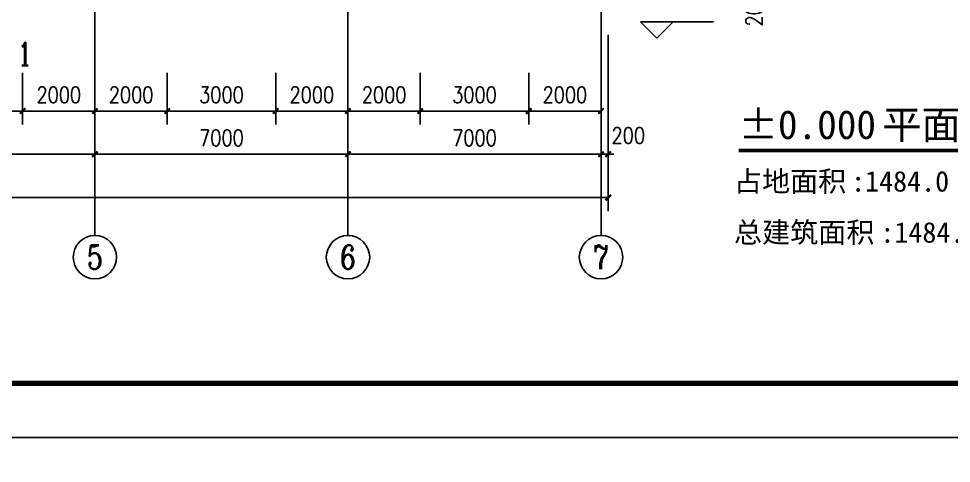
# Model space of a CAD drawing. Extents: x -21908402 to 2004492, y 83987 to 5079726.
# Drawn here: x 1859380 to 1885183, y 335275 to 347578 of the extents above; entities that cross this region are included whole.
import ezdxf
from ezdxf.enums import TextEntityAlignment as Align

# ---------------------------------------------------------------- set-up
doc = ezdxf.new("R2010")
doc.units = 0
doc.header["$LTSCALE"] = 1000
doc.linetypes.add('DOTE', pattern=[2.42, 2, -0.2, 0.02, -0.2])
doc.layers.get('0').update_dxf_attribs({"linetype": 'CONTINUOUS'})
doc.layers.get('DEFPOINTS').update_dxf_attribs({"linetype": 'CONTINUOUS'})
for name, color, linetype in [('AXIS', 3, 'CONTINUOUS'), ('AXIS_TEXT', 7, 'CONTINUOUS'), ('DIM_ELEV', 3, 'CONTINUOUS'), ('DIM_SYMB', 3, 'CONTINUOUS'), ('DOTE', 1, 'DOTE'), ('PUB_DIM', 3, 'CONTINUOUS'), ('PUB_TEXT', 7, 'CONTINUOUS'), ('PUB_TITLE', 4, 'CONTINUOUS')]:
    doc.layers.add(name, color=color, linetype=linetype)
doc.styles.add('_TCH_AXIS', font='COMPLEX', dxfattribs={"bigfont": 'GBCBIG'})
doc.styles.add('_TCH_DYN', font='')
doc.styles.add('_TCH_LABEL', font='COMPLEX', dxfattribs={"bigfont": 'GBCBIG'})
doc.styles.add('COMPLEX', font='COMPLEX')
doc.styles.add('DIM_FONT', font='simplex.shx', dxfattribs={"width": 0.8})
doc.styles.get('_TCH_DYN').set_extended_font_data('SimSun')
doc.dimstyles.new('DIMN150', dxfattribs={"dimscale": 1.5, "dimtxt": 300, "dimasz": 100, "dimexe": 250, "dimexo": 300, "dimgap": 150, "dimtad": 1, "dimdec": 0, "dimzin": 0, "dimtxsty": 'DIM_FONT', "dimblk": 'ARCHTICK', "dimcen": 0.09, "dimclrt": 7, "dimazin": 3, "dimtfac": 1, "dimtdec": 0, "dimtix": 1, "dimtmove": 0, "dimatfit": 3, "dimtolj": 1, "dimtzin": 0})

# ---------------------------------------------------------------- blocks, each defined once
blk = doc.blocks.new('_ARCHTICK')
at = {"color": 0, "linetype": 'BYBLOCK', "const_width": 0.4}
blk.add_lwpolyline([(-0.5, -0.5), (0.5, 0.5)], dxfattribs=at)
blk = doc.blocks.new('*D317')
at = {"layer": 'DEFPOINTS', "color": 0}
for p in [(1856491, 346528), (1859491, 346528), (1859491, 345021)]:
    blk.add_point(p, dxfattribs=at)
at = {"layer": 'PUB_DIM', "color": 0}
for p, q in [((1856491, 346078), (1856491, 344646)), ((1859491, 346078), (1859491, 344646)), ((1856491, 345021), (1859491, 345021))]:
    blk.add_line(p, q, dxfattribs=at)
at = {"layer": 'PUB_DIM', "color": 0, "xscale": 150, "yscale": 150, "zscale": 150, "rotation": 180}
blk.add_blockref('_ARCHTICK', (1856491, 345021), dxfattribs=at)
at = {"layer": 'PUB_DIM', "color": 0, "xscale": 150, "yscale": 150, "zscale": 150}
blk.add_blockref('_ARCHTICK', (1859491, 345021), dxfattribs=at)
at = {"layer": 'PUB_DIM', "color": 7, "insert": (1857991, 345471), "char_height": 450, "attachment_point": 5, "style": 'DIM_FONT'}
blk.add_mtext('\\A1;3000', dxfattribs=at)
blk = doc.blocks.new('*D318')
at = {"layer": 'DEFPOINTS', "color": 0}
for p in [(1859491, 346528), (1861491, 346528), (1861491, 345021)]:
    blk.add_point(p, dxfattribs=at)
at = {"layer": 'PUB_DIM', "color": 0}
for p, q in [((1859491, 346078), (1859491, 344646)), ((1861491, 346078), (1861491, 344646)), ((1859491, 345021), (1861491, 345021))]:
    blk.add_line(p, q, dxfattribs=at)
at = {"layer": 'PUB_DIM', "color": 0, "xscale": 150, "yscale": 150, "zscale": 150, "rotation": 180}
blk.add_blockref('_ARCHTICK', (1859491, 345021), dxfattribs=at)
at = {"layer": 'PUB_DIM', "color": 0, "xscale": 150, "yscale": 150, "zscale": 150}
blk.add_blockref('_ARCHTICK', (1861491, 345021), dxfattribs=at)
at = {"layer": 'PUB_DIM', "color": 7, "insert": (1860491, 345471), "char_height": 450, "attachment_point": 5, "style": 'DIM_FONT'}
blk.add_mtext('\\A1;2000', dxfattribs=at)
blk = doc.blocks.new('*D319')
at = {"layer": 'DEFPOINTS', "color": 0}
for p in [(1861491, 346528), (1863491, 346528), (1863491, 345021)]:
    blk.add_point(p, dxfattribs=at)
at = {"layer": 'PUB_DIM', "color": 0}
for p, q in [((1861491, 346078), (1861491, 344646)), ((1863491, 346078), (1863491, 344646)), ((1861491, 345021), (1863491, 345021))]:
    blk.add_line(p, q, dxfattribs=at)
at = {"layer": 'PUB_DIM', "color": 0, "xscale": 150, "yscale": 150, "zscale": 150, "rotation": 180}
blk.add_blockref('_ARCHTICK', (1861491, 345021), dxfattribs=at)
at = {"layer": 'PUB_DIM', "color": 0, "xscale": 150, "yscale": 150, "zscale": 150}
blk.add_blockref('_ARCHTICK', (1863491, 345021), dxfattribs=at)
at = {"layer": 'PUB_DIM', "color": 7, "insert": (1862491, 345471), "char_height": 450, "attachment_point": 5, "style": 'DIM_FONT'}
blk.add_mtext('\\A1;2000', dxfattribs=at)
blk = doc.blocks.new('*D320')
at = {"layer": 'DEFPOINTS', "color": 0}
for p in [(1863491, 346528), (1866491, 346528), (1866491, 345021)]:
    blk.add_point(p, dxfattribs=at)
at = {"layer": 'PUB_DIM', "color": 0}
for p, q in [((1863491, 346078), (1863491, 344646)), ((1866491, 346078), (1866491, 344646)), ((1863491, 345021), (1866491, 345021))]:
    blk.add_line(p, q, dxfattribs=at)
at = {"layer": 'PUB_DIM', "color": 0, "xscale": 150, "yscale": 150, "zscale": 150, "rotation": 180}
blk.add_blockref('_ARCHTICK', (1863491, 345021), dxfattribs=at)
at = {"layer": 'PUB_DIM', "color": 0, "xscale": 150, "yscale": 150, "zscale": 150}
blk.add_blockref('_ARCHTICK', (1866491, 345021), dxfattribs=at)
at = {"layer": 'PUB_DIM', "color": 7, "insert": (1864991, 345471), "char_height": 450, "attachment_point": 5, "style": 'DIM_FONT'}
blk.add_mtext('\\A1;3000', dxfattribs=at)
blk = doc.blocks.new('*D321')
at = {"layer": 'DEFPOINTS', "color": 0}
for p in [(1866491, 346528), (1868491, 346528), (1868491, 345021)]:
    blk.add_point(p, dxfattribs=at)
at = {"layer": 'PUB_DIM', "color": 0}
for p, q in [((1866491, 346078), (1866491, 344646)), ((1868491, 346078), (1868491, 344646)), ((1866491, 345021), (1868491, 345021))]:
    blk.add_line(p, q, dxfattribs=at)
at = {"layer": 'PUB_DIM', "color": 0, "xscale": 150, "yscale": 150, "zscale": 150, "rotation": 180}
blk.add_blockref('_ARCHTICK', (1866491, 345021), dxfattribs=at)
at = {"layer": 'PUB_DIM', "color": 0, "xscale": 150, "yscale": 150, "zscale": 150}
blk.add_blockref('_ARCHTICK', (1868491, 345021), dxfattribs=at)
at = {"layer": 'PUB_DIM', "color": 7, "insert": (1867491, 345471), "char_height": 450, "attachment_point": 5, "style": 'DIM_FONT'}
blk.add_mtext('\\A1;2000', dxfattribs=at)
blk = doc.blocks.new('*D322')
at = {"layer": 'DEFPOINTS', "color": 0}
for p in [(1868491, 346528), (1870491, 346528), (1870491, 345021)]:
    blk.add_point(p, dxfattribs=at)
at = {"layer": 'PUB_DIM', "color": 0}
for p, q in [((1868491, 346078), (1868491, 344646)), ((1870491, 346078), (1870491, 344646)), ((1868491, 345021), (1870491, 345021))]:
    blk.add_line(p, q, dxfattribs=at)
at = {"layer": 'PUB_DIM', "color": 0, "xscale": 150, "yscale": 150, "zscale": 150, "rotation": 180}
blk.add_blockref('_ARCHTICK', (1868491, 345021), dxfattribs=at)
at = {"layer": 'PUB_DIM', "color": 0, "xscale": 150, "yscale": 150, "zscale": 150}
blk.add_blockref('_ARCHTICK', (1870491, 345021), dxfattribs=at)
at = {"layer": 'PUB_DIM', "color": 7, "insert": (1869491, 345471), "char_height": 450, "attachment_point": 5, "style": 'DIM_FONT'}
blk.add_mtext('\\A1;2000', dxfattribs=at)
blk = doc.blocks.new('*D323')
at = {"layer": 'DEFPOINTS', "color": 0}
for p in [(1870491, 346528), (1873491, 346528), (1873491, 345021)]:
    blk.add_point(p, dxfattribs=at)
at = {"layer": 'PUB_DIM', "color": 0}
for p, q in [((1870491, 346078), (1870491, 344646)), ((1873491, 346078), (1873491, 344646)), ((1870491, 345021), (1873491, 345021))]:
    blk.add_line(p, q, dxfattribs=at)
at = {"layer": 'PUB_DIM', "color": 0, "xscale": 150, "yscale": 150, "zscale": 150, "rotation": 180}
blk.add_blockref('_ARCHTICK', (1870491, 345021), dxfattribs=at)
at = {"layer": 'PUB_DIM', "color": 0, "xscale": 150, "yscale": 150, "zscale": 150}
blk.add_blockref('_ARCHTICK', (1873491, 345021), dxfattribs=at)
at = {"layer": 'PUB_DIM', "color": 7, "insert": (1871991, 345471), "char_height": 450, "attachment_point": 5, "style": 'DIM_FONT'}
blk.add_mtext('\\A1;3000', dxfattribs=at)
blk = doc.blocks.new('*D324')
at = {"layer": 'DEFPOINTS', "color": 0}
for p in [(1873491, 346528), (1875491, 346528), (1875491, 345021)]:
    blk.add_point(p, dxfattribs=at)
at = {"layer": 'PUB_DIM', "color": 0}
for p, q in [((1873491, 346078), (1873491, 344646)), ((1875491, 346078), (1875491, 344646)), ((1873491, 345021), (1875491, 345021))]:
    blk.add_line(p, q, dxfattribs=at)
at = {"layer": 'PUB_DIM', "color": 0, "xscale": 150, "yscale": 150, "zscale": 150, "rotation": 180}
blk.add_blockref('_ARCHTICK', (1873491, 345021), dxfattribs=at)
at = {"layer": 'PUB_DIM', "color": 0, "xscale": 150, "yscale": 150, "zscale": 150}
blk.add_blockref('_ARCHTICK', (1875491, 345021), dxfattribs=at)
at = {"layer": 'PUB_DIM', "color": 7, "insert": (1874491, 345471), "char_height": 450, "attachment_point": 5, "style": 'DIM_FONT'}
blk.add_mtext('\\A1;2000', dxfattribs=at)
blk = doc.blocks.new('*D370')
at = {"layer": 'AXIS', "color": 0}
for p, q in [((1880241, 348578), (1880241, 348728)), ((1876941, 348578), (1880616, 348578)), ((1876941, 348378), (1880616, 348378)), ((1880241, 348378), (1880241, 348578)), ((1880241, 348378), (1880241, 348228))]:
    blk.add_line(p, q, dxfattribs=at)
at = {"layer": 'DEFPOINTS', "color": 0}
for p in [(1876491, 348578), (1876491, 348378), (1880241, 348578)]:
    blk.add_point(p, dxfattribs=at)
at = {"layer": 'AXIS', "color": 0, "xscale": 150, "yscale": 150, "zscale": 150}
for p, rotation in [((1880241, 348578), 270), ((1880241, 348378), 90)]:
    blk.add_blockref('_ARCHTICK', p, dxfattribs=dict(at, rotation=rotation))
at = {"layer": 'AXIS', "color": 7, "insert": (1879723, 347823), "char_height": 450, "attachment_point": 5, "rotation": 90, "style": 'DIM_FONT'}
blk.add_mtext('\\A1;200', dxfattribs=at)
blk = doc.blocks.new('*D392')
at = {"layer": 'AXIS', "color": 0}
for p, q in [((1854491, 347128), (1854491, 343453)), ((1861491, 347128), (1861491, 343453)), ((1854491, 343828), (1861491, 343828))]:
    blk.add_line(p, q, dxfattribs=at)
at = {"layer": 'DEFPOINTS', "color": 0}
for p in [(1854491, 347578), (1861491, 347578), (1861491, 343828)]:
    blk.add_point(p, dxfattribs=at)
at = {"layer": 'AXIS', "color": 0, "xscale": 150, "yscale": 150, "zscale": 150, "rotation": 180}
blk.add_blockref('_ARCHTICK', (1854491, 343828), dxfattribs=at)
at = {"layer": 'AXIS', "color": 0, "xscale": 150, "yscale": 150, "zscale": 150}
blk.add_blockref('_ARCHTICK', (1861491, 343828), dxfattribs=at)
at = {"layer": 'AXIS', "color": 7, "insert": (1857991, 344278), "char_height": 450, "attachment_point": 5, "style": 'DIM_FONT'}
blk.add_mtext('\\A1;7000', dxfattribs=at)
blk = doc.blocks.new('*D393')
at = {"layer": 'AXIS', "color": 0}
for p, q in [((1861491, 347128), (1861491, 343453)), ((1868491, 347128), (1868491, 343453)), ((1861491, 343828), (1868491, 343828))]:
    blk.add_line(p, q, dxfattribs=at)
at = {"layer": 'DEFPOINTS', "color": 0}
for p in [(1861491, 347578), (1868491, 347578), (1868491, 343828)]:
    blk.add_point(p, dxfattribs=at)
at = {"layer": 'AXIS', "color": 0, "xscale": 150, "yscale": 150, "zscale": 150, "rotation": 180}
blk.add_blockref('_ARCHTICK', (1861491, 343828), dxfattribs=at)
at = {"layer": 'AXIS', "color": 0, "xscale": 150, "yscale": 150, "zscale": 150}
blk.add_blockref('_ARCHTICK', (1868491, 343828), dxfattribs=at)
at = {"layer": 'AXIS', "color": 7, "insert": (1864991, 344278), "char_height": 450, "attachment_point": 5, "style": 'DIM_FONT'}
blk.add_mtext('\\A1;7000', dxfattribs=at)
blk = doc.blocks.new('*D394')
at = {"layer": 'AXIS', "color": 0}
for p, q in [((1868491, 347128), (1868491, 343453)), ((1875491, 347128), (1875491, 343453)), ((1868491, 343828), (1875491, 343828))]:
    blk.add_line(p, q, dxfattribs=at)
at = {"layer": 'DEFPOINTS', "color": 0}
for p in [(1868491, 347578), (1875491, 347578), (1875491, 343828)]:
    blk.add_point(p, dxfattribs=at)
at = {"layer": 'AXIS', "color": 0, "xscale": 150, "yscale": 150, "zscale": 150, "rotation": 180}
blk.add_blockref('_ARCHTICK', (1868491, 343828), dxfattribs=at)
at = {"layer": 'AXIS', "color": 0, "xscale": 150, "yscale": 150, "zscale": 150}
blk.add_blockref('_ARCHTICK', (1875491, 343828), dxfattribs=at)
at = {"layer": 'AXIS', "color": 7, "insert": (1871991, 344278), "char_height": 450, "attachment_point": 5, "style": 'DIM_FONT'}
blk.add_mtext('\\A1;7000', dxfattribs=at)
blk = doc.blocks.new('*D395')
at = {"layer": 'AXIS', "color": 0}
for p, q in [((1875491, 347128), (1875491, 343453)), ((1875691, 347128), (1875691, 343453)), ((1875491, 343828), (1875341, 343828)), ((1875491, 343828), (1875691, 343828)), ((1875691, 343828), (1875841, 343828))]:
    blk.add_line(p, q, dxfattribs=at)
at = {"layer": 'DEFPOINTS', "color": 0}
for p in [(1875491, 347578), (1875691, 347578), (1875691, 343828)]:
    blk.add_point(p, dxfattribs=at)
at = {"layer": 'AXIS', "color": 0, "xscale": 150, "yscale": 150, "zscale": 150}
blk.add_blockref('_ARCHTICK', (1875491, 343828), dxfattribs=at)
at = {"layer": 'AXIS', "color": 0, "xscale": 150, "yscale": 150, "zscale": 150, "rotation": 180}
blk.add_blockref('_ARCHTICK', (1875691, 343828), dxfattribs=at)
at = {"layer": 'AXIS', "color": 7, "insert": (1876246, 344346), "char_height": 450, "attachment_point": 5, "style": 'DIM_FONT'}
blk.add_mtext('\\A1;200', dxfattribs=at)
blk = doc.blocks.new('*D396')
at = {"layer": 'AXIS', "color": 0}
for p, q in [((1833291, 347128), (1833291, 342253)), ((1875691, 347128), (1875691, 342253)), ((1833291, 342628), (1875691, 342628))]:
    blk.add_line(p, q, dxfattribs=at)
at = {"layer": 'DEFPOINTS', "color": 0}
for p in [(1833291, 347578), (1875691, 347578), (1875691, 342628)]:
    blk.add_point(p, dxfattribs=at)
at = {"layer": 'AXIS', "color": 0, "xscale": 150, "yscale": 150, "zscale": 150, "rotation": 180}
blk.add_blockref('_ARCHTICK', (1833291, 342628), dxfattribs=at)
at = {"layer": 'AXIS', "color": 0, "xscale": 150, "yscale": 150, "zscale": 150}
blk.add_blockref('_ARCHTICK', (1875691, 342628), dxfattribs=at)
at = {"layer": 'AXIS', "color": 7, "insert": (1854491, 343078), "char_height": 450, "attachment_point": 5, "style": 'DIM_FONT'}
blk.add_mtext('\\A1;42400', dxfattribs=at)
blk = doc.blocks.new('_AXISO')
blk.add_circle((0, 0), 0.5)
at = {"layer": 'AXIS_TEXT', "style": 'COMPLEX', "width": 1.041667}
blk.add_attdef('A', text='', height=0.56, dxfattribs=at).set_placement((-0.25, -0.28), (0.25, -0.28), align=Align.FIT)

msp = doc.modelspace()

# ---------------------------------------------------------------- linework, layer by layer
at = {"layer": 'AXIS'}
for p, q in [((1861491, 347578.4), (1861491, 341578.4)), ((1868491, 347578.4), (1868491, 341578.4)), ((1875491, 347578.4), (1875491, 341578.4))]:
    msp.add_line(p, q, dxfattribs=at)
at = {"layer": 'DIM_ELEV'}
for p, q in [((1877033.6, 347041.1), (1876583.6, 347491.1)), ((1876583.6, 347491.1), (1878603.3, 347491.1)), ((1877033.6, 347041.1), (1877483.6, 347491.1))]:
    msp.add_line(p, q, dxfattribs=at)
at = {"layer": 'DIM_SYMB', "const_width": 105}
msp.add_lwpolyline([(1879300.9, 343931.6), (1886745.7, 343931.6)], dxfattribs=at)
at = {"layer": 'DOTE'}
for p, q in [((1861491, 347578.4), (1861491, 384178.4)), ((1868491, 347578.4), (1868491, 384178.4)), ((1875491, 347578.4), (1875491, 384178.4))]:
    msp.add_line(p, q, dxfattribs=at)
at = {"layer": 'PUB_TITLE'}
for points in [[(1811391.5, 335987.2), (1900491.5, 335987.2), (1900491.5, 398987.2), (1811391.5, 398987.2)], [(1811391.5, 272987.2), (1900491.5, 272987.2), (1900491.5, 335987.2), (1811391.5, 335987.2)]]:
    msp.add_lwpolyline(points, close=True, dxfattribs=at)
at = {"layer": 'PUB_TITLE', "const_width": 150}
msp.add_lwpolyline([(1815141.5, 337487.2), (1898991.5, 337487.2), (1898991.5, 397487.2), (1815141.5, 397487.2)], close=True, dxfattribs=at)

# ---------------------------------------------------------------- block references
at = {"layer": 'AXIS'}
ref = msp.add_blockref('_AXISO', (1861491, 340978.4), dxfattribs=dict(at, xscale=1200, yscale=1200, zscale=1200))
ref.add_attrib('A', '5', dxfattribs={"layer": 'AXIS_TEXT', "height": 657.6, "style": '_TCH_AXIS'}).set_placement((1861271.8, 340649.6), (1861710.2, 340649.6), align=Align.FIT)
ref = msp.add_blockref('_AXISO', (1868491, 340978.4), dxfattribs=dict(at, xscale=1200, yscale=1200, zscale=1200))
ref.add_attrib('A', '6', dxfattribs={"layer": 'AXIS_TEXT', "height": 657.6, "style": '_TCH_AXIS'}).set_placement((1868271.8, 340649.6), (1868710.2, 340649.6), align=Align.FIT)
ref = msp.add_blockref('_AXISO', (1875491, 340978.4), dxfattribs=dict(at, xscale=1200, yscale=1200, zscale=1200))
ref.add_attrib('A', '7', dxfattribs={"layer": 'AXIS_TEXT', "height": 657.6, "style": '_TCH_AXIS'}).set_placement((1875271.8, 340649.6), (1875710.2, 340649.6), align=Align.FIT)

# ---------------------------------------------------------------- texts
at = {"layer": 'PUB_TEXT', "style": '_TCH_LABEL', "width": 0.705882}
msp.add_text('1', height=637.5, dxfattribs=at).set_placement((1859356.9, 346282.7))
at = {"layer": 'PUB_TEXT', "style": '_TCH_DYN'}
for s, height, p in [('%%p0.000', 797.47, (1879300.9, 344247.9)), ('平面图', 797.47, (1883270.5, 344247.9)), ('占地面积', 569.62, (1879168.6, 342793.6)), (':1484.0', 569.62, (1882409.1, 342793.6)), ('总建筑面积', 569.62, (1879168.6, 341380.6)), (':1484.0', 569.62, (1883219.2, 341380.6))]:
    msp.add_text(s, height=height, dxfattribs=at).set_placement(p)

# ---------------------------------------------------------------- dimensions: what is measured, and where the dimension line sits
at = {"layer": 'AXIS'}
for base, p1, p2, angle, picture, middle in [((1880241, 348578.4), (1876491, 348378.4), (1876491, 348578.4), 90, '*D370', (1879723.5, 347823.4)), ((1875691, 343828.4), (1875491, 347578.4), (1875691, 347578.4), 0, '*D395', (1876246, 344345.9))]:
    dim = msp.add_linear_dim(base=base, p1=p1, p2=p2, angle=angle, dimstyle='DIMN150', dxfattribs=at)
    dim.commit()
    dim.dimension.update_dxf_attribs({"geometry": picture, "text_midpoint": middle, "dimtype": 129})
for p1, p2, distance, picture, middle in [((1833291, 347578.4), (1875691, 347578.4), -4950, '*D396', (1854491, 343078.4)), ((1854491, 347578.4), (1861491, 347578.4), -3750, '*D392', (1857991, 344278.4)), ((1861491, 347578.4), (1868491, 347578.4), -3750, '*D393', (1864991, 344278.4)), ((1868491, 347578.4), (1875491, 347578.4), -3750, '*D394', (1871991, 344278.4))]:
    dim = msp.add_aligned_dim(p1=p1, p2=p2, distance=distance, dimstyle='DIMN150', dxfattribs=at)
    dim.commit()
    dim.dimension.update_dxf_attribs({"geometry": picture, "text_midpoint": middle})
at = {"layer": 'PUB_DIM'}
for p1, p2, picture, middle in [((1856491, 346528.4), (1859491, 346528.4), '*D317', (1857991, 345470.8)), ((1859491, 346528.4), (1861491, 346528.4), '*D318', (1860491, 345470.8)), ((1861491, 346528.4), (1863491, 346528.4), '*D319', (1862491, 345470.8)), ((1863491, 346528.4), (1866491, 346528.4), '*D320', (1864991, 345470.8)), ((1866491, 346528.4), (1868491, 346528.4), '*D321', (1867491, 345470.8)), ((1868491, 346528.4), (1870491, 346528.4), '*D322', (1869491, 345470.8)), ((1870491, 346528.4), (1873491, 346528.4), '*D323', (1871991, 345470.8)), ((1873491, 346528.4), (1875491, 346528.4), '*D324', (1874491, 345470.8))]:
    dim = msp.add_aligned_dim(p1=p1, p2=p2, distance=-1507.6, dimstyle='DIMN150', dxfattribs=at)
    dim.commit()
    dim.dimension.update_dxf_attribs({"geometry": picture, "text_midpoint": middle})

doc.saveas('drawing.dxf')
